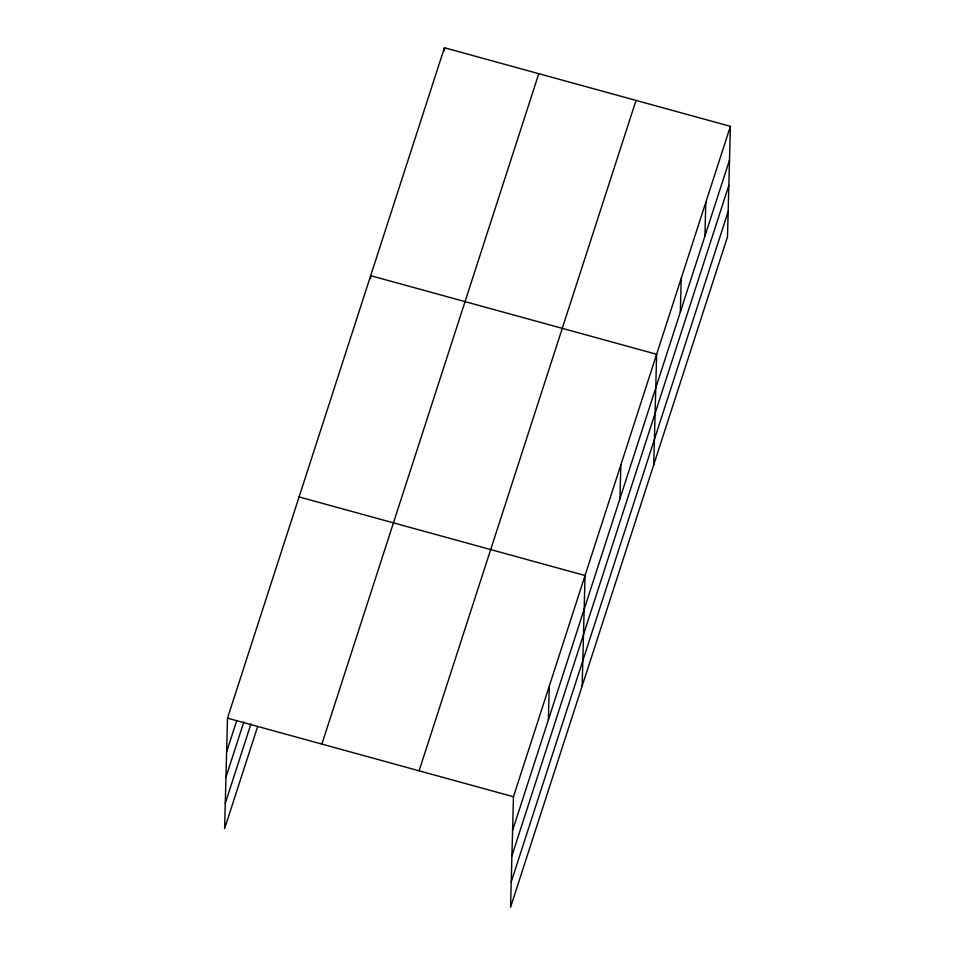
<?xml version="1.0" encoding="UTF-8"?>
<svg xmlns="http://www.w3.org/2000/svg" width="955" height="955" viewBox="0 0 955 955"><rect width="100%" height="100%" fill="white"/><g stroke="black" fill="none" stroke-linecap="round" stroke-linejoin="round"><path stroke-width="1.43" d="M730.396 126.347L513.468 796.745L510.567 907.25L727.495 236.852L730.396 126.347L444.433 47.75L227.505 718.148L224.604 828.654L257.647 726.552M370.6 278.621L370.671 275.685L656.634 354.281L653.745 464.787M444.35 50.687L444.433 47.75M548.373 719.843L549.256 686.132M582.156 686.024L585.045 575.507L299.082 496.922M619.962 498.606L620.846 464.894M680.342 312.01L681.225 278.299M704.921 236.028L705.805 202.317M226.622 751.86L236.709 720.655M225.953 777.203L243.847 721.896M225.273 803.31L250.962 723.902M321.871 744.088L538.799 73.69M419.102 770.804L636.03 100.406M512.584 830.456L729.513 160.058M511.916 855.799L728.844 185.401M511.235 881.907L728.164 211.509M227.505 718.148L513.468 796.745"/></g></svg>
